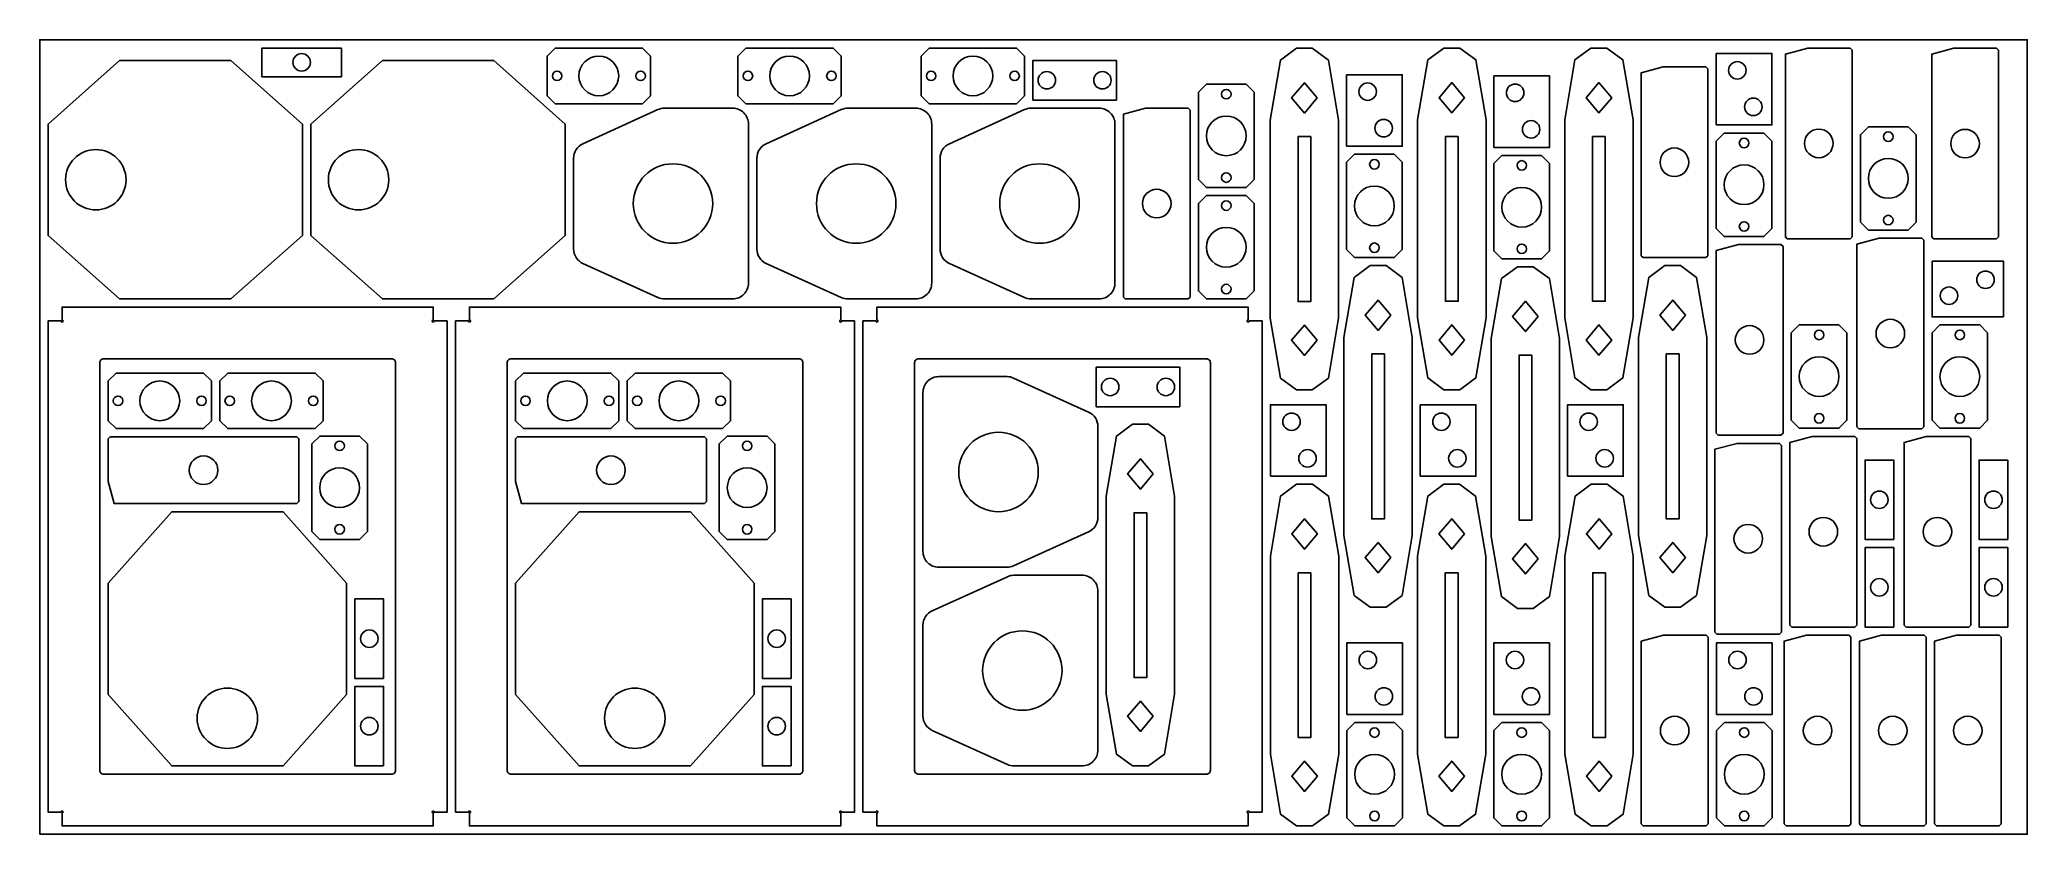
# Model space of a CAD drawing. Header units: metres. Extents: x 0 to 2500, y 0 to 1000.
import ezdxf

# ---------------------------------------------------------------- set-up
doc = ezdxf.new("R2010")
doc.units = ezdxf.units.M

msp = doc.modelspace()

# ---------------------------------------------------------------- linework, layer by layer
for points in [[(0, 0), (2500, 0), (2500, 1000), (0, 1000)], [(379.5, 989.5), (379.5, 953.5), (279.5, 953.5), (279.5, 989.5)], [(648.2, 989.5), (758.2, 989.5), (768.2, 979.5), (768.2, 929.5), (758.2, 919.5), (648.2, 919.5), (638.2, 929.5), (638.2, 979.5)], [(888.2, 989.5), (998.2, 989.5), (1008.2, 979.5), (1008.2, 929.5), (998.2, 919.5), (888.2, 919.5), (878.2, 929.5), (878.2, 979.5)], [(1118.8, 989.5), (1228.8, 989.5), (1238.8, 979.5), (1238.8, 929.5), (1228.8, 919.5), (1118.8, 919.5), (1108.8, 929.5), (1108.8, 979.5)], [(1633.7, 898.8), (1633.7, 649.7), (1620.9, 574.1), (1600.7, 559.2), (1580.8, 559.2), (1560.6, 574.1), (1547.8, 649.7), (1547.8, 898.8), (1560.6, 974.4), (1580.8, 989.2), (1600.7, 989.2), (1620.9, 974.4)], [(1819.2, 899), (1819.2, 650), (1806.4, 574.3), (1786.2, 559.5), (1766.2, 559.5), (1746.1, 574.3), (1733.2, 650), (1733.2, 899), (1746.1, 974.7), (1766.2, 989.5), (1786.2, 989.5), (1806.4, 974.7)], [(2004.2, 899), (2004.2, 650), (1991.4, 574.3), (1971.2, 559.5), (1951.2, 559.5), (1931.1, 574.3), (1918.2, 650), (1918.2, 899), (1931.1, 974.7), (1951.2, 989.5), (1971.2, 989.5), (1991.4, 974.7)], [(2108.8, 892.8), (2108.8, 982.8), (2178.8, 982.8), (2178.8, 892.8)], [(2195.8, 752), (2195.8, 982), (2223.8, 989.5), (2277.2, 989.5), (2279.8, 987), (2279.8, 752), (2277.2, 749.5), (2198.2, 749.5)], [(2379.8, 751.8), (2379.8, 981.7), (2407.8, 989.2), (2461.2, 989.2), (2463.8, 986.8), (2463.8, 751.8), (2461.2, 749.2), (2382.2, 749.2)], [(10.5, 753.8), (10.5, 893.8), (100.5, 973.8), (240.5, 973.8), (330.5, 893.8), (330.5, 753.8), (240.5, 673.8), (100.5, 673.8)], [(341, 753.8), (341, 893.8), (431, 973.8), (571, 973.8), (661, 893.8), (661, 753.8), (571, 673.8), (431, 673.8)], [(1354.2, 924), (1249.2, 924), (1249.2, 974), (1354.2, 974)], [(1643.8, 866), (1643.8, 956), (1713.8, 956), (1713.8, 866)], [(1829.2, 864.5), (1829.2, 954.5), (1899.2, 954.5), (1899.2, 864.5)], [(2014.2, 728.2), (2014.2, 958.2), (2042.2, 965.8), (2095.8, 965.8), (2098.2, 963.2), (2098.2, 728.2), (2095.8, 725.8), (2016.8, 725.8)], [(1527.5, 934), (1527.5, 824), (1517.5, 814), (1467.5, 814), (1457.5, 824), (1457.5, 934), (1467.5, 944), (1517.5, 944)], [(1606.8, 926.7), (1590.8, 945.9), (1574.7, 926.7), (1590.8, 907.6)], [(1792.3, 927), (1776.2, 946.1), (1760.2, 927), (1776.2, 907.8)], [(1977.3, 927), (1961.2, 946.1), (1945.2, 927), (1961.2, 907.8)], [(1363, 676.2), (1363, 906.2), (1391, 913.8), (1444.5, 913.8), (1447, 911.2), (1447, 676.2), (1444.5, 673.8), (1365.5, 673.8)], [(1598.7, 878), (1582.8, 878), (1582.8, 670.5), (1598.7, 670.5)], [(1784.2, 878.2), (1768.2, 878.2), (1768.2, 670.8), (1784.2, 670.8)], [(1969.2, 878.2), (1953.2, 878.2), (1953.2, 670.8), (1969.2, 670.8)], [(2178.8, 872.5), (2178.8, 762.5), (2168.8, 752.5), (2118.8, 752.5), (2108.8, 762.5), (2108.8, 872.5), (2118.8, 882.5), (2168.8, 882.5)], [(2360.2, 880.5), (2360.2, 770.5), (2350.2, 760.5), (2300.2, 760.5), (2290.2, 770.5), (2290.2, 880.5), (2300.2, 890.5), (2350.2, 890.5)], [(1713.8, 845.8), (1713.8, 735.8), (1703.8, 725.8), (1653.8, 725.8), (1643.8, 735.8), (1643.8, 845.8), (1653.8, 855.8), (1703.8, 855.8)], [(1899.2, 844.2), (1899.2, 734.2), (1889.2, 724.2), (1839.2, 724.2), (1829.2, 734.2), (1829.2, 844.2), (1839.2, 854.2), (1889.2, 854.2)], [(1527.5, 793.8), (1527.5, 683.8), (1517.5, 673.8), (1467.5, 673.8), (1457.5, 683.8), (1457.5, 793.8), (1467.5, 803.8), (1517.5, 803.8)], [(2285.8, 512.8), (2285.8, 742.7), (2313.8, 750.2), (2367.2, 750.2), (2369.8, 747.8), (2369.8, 512.8), (2367.2, 510.2), (2288.2, 510.2)], [(2108.8, 504.8), (2108.8, 734.7), (2136.8, 742.2), (2190.2, 742.2), (2192.8, 739.8), (2192.8, 504.8), (2190.2, 502.2), (2111.2, 502.2)], [(1726.5, 625.3), (1726.5, 376.2), (1713.6, 300.6), (1693.5, 285.8), (1673.5, 285.8), (1653.4, 300.6), (1640.5, 376.2), (1640.5, 625.3), (1653.4, 700.9), (1673.5, 715.7), (1693.5, 715.7), (1713.6, 700.9)], [(1911.7, 623.8), (1911.7, 374.7), (1898.9, 299.1), (1878.7, 284.2), (1858.8, 284.2), (1838.6, 299.1), (1825.8, 374.7), (1825.8, 623.8), (1838.6, 699.4), (1858.8, 714.2), (1878.7, 714.2), (1898.9, 699.4)], [(2097, 625.3), (2097, 376.2), (2084.1, 300.6), (2064, 285.8), (2044, 285.8), (2023.9, 300.6), (2011, 376.2), (2011, 625.3), (2023.9, 700.9), (2044, 715.7), (2064, 715.7), (2084.1, 700.9)], [(2470.2, 651.2), (2380.2, 651.2), (2380.2, 721.2), (2470.2, 721.2)], [(1699.6, 653.2), (1683.5, 672.4), (1667.4, 653.2), (1683.5, 634.1)], [(1884.8, 651.7), (1868.8, 670.9), (1852.7, 651.7), (1868.8, 632.6)], [(2070.1, 653.2), (2054, 672.4), (2037.9, 653.2), (2054, 634.1)], [(1606.8, 621.8), (1590.8, 640.9), (1574.7, 621.8), (1590.8, 602.6)], [(1792.3, 622), (1776.2, 641.2), (1760.2, 622), (1776.2, 602.9)], [(1977.3, 622), (1961.2, 641.2), (1945.2, 622), (1961.2, 602.9)], [(2273.2, 631), (2273.2, 521), (2263.2, 511), (2213.2, 511), (2203.2, 521), (2203.2, 631), (2213.2, 641), (2263.2, 641)], [(2450.2, 631), (2450.2, 521), (2440.2, 511), (2390.2, 511), (2380.2, 521), (2380.2, 631), (2390.2, 641), (2440.2, 641)], [(1691.5, 604.5), (1675.5, 604.5), (1675.5, 397), (1691.5, 397)], [(1876.7, 603), (1860.8, 603), (1860.8, 395.5), (1876.7, 395.5)], [(2062, 604.5), (2046, 604.5), (2046, 397), (2062, 397)], [(96, 580.5), (206, 580.5), (216, 570.5), (216, 520.5), (206, 510.5), (96, 510.5), (86, 520.5), (86, 570.5)], [(236.5, 580.5), (346.5, 580.5), (356.5, 570.5), (356.5, 520.5), (346.5, 510.5), (236.5, 510.5), (226.5, 520.5), (226.5, 570.5)], [(608.5, 580.5), (718.5, 580.5), (728.5, 570.5), (728.5, 520.5), (718.5, 510.5), (608.5, 510.5), (598.5, 520.5), (598.5, 570.5)], [(749, 580.5), (859, 580.5), (869, 570.5), (869, 520.5), (859, 510.5), (749, 510.5), (739, 520.5), (739, 570.5)], [(1434, 538), (1329, 538), (1329, 588), (1434, 588)], [(1548, 450.5), (1548, 540.5), (1618, 540.5), (1618, 450.5)], [(1736.5, 450.5), (1736.5, 540.5), (1806.5, 540.5), (1806.5, 450.5)], [(1921.8, 450.5), (1921.8, 540.5), (1991.8, 540.5), (1991.8, 450.5)], [(323.5, 416.2), (93.5, 416.2), (86, 444.2), (86, 497.8), (88.5, 500.2), (323.5, 500.2), (326, 497.8), (326, 418.8)], [(412.2, 491.2), (412.2, 381.2), (402.2, 371.2), (352.2, 371.2), (342.2, 381.2), (342.2, 491.2), (352.2, 501.2), (402.2, 501.2)], [(836, 416.2), (606, 416.2), (598.5, 444.2), (598.5, 497.8), (601, 500.2), (836, 500.2), (838.5, 497.8), (838.5, 418.8)], [(924.8, 491.2), (924.8, 381.2), (914.8, 371.2), (864.8, 371.2), (854.8, 381.2), (854.8, 491.2), (864.8, 501.2), (914.8, 501.2)], [(1427.5, 425.5), (1427.5, 176.5), (1414.6, 100.8), (1394.5, 86), (1374.5, 86), (1354.4, 100.8), (1341.5, 176.5), (1341.5, 425.5), (1354.4, 501.2), (1374.5, 516), (1394.5, 516), (1414.6, 501.2)], [(2201.5, 263.2), (2201.5, 493.2), (2229.5, 500.8), (2283, 500.8), (2285.5, 498.2), (2285.5, 263.2), (2283, 260.8), (2204, 260.8)], [(2345, 263.2), (2345, 493.2), (2373, 500.8), (2426.5, 500.8), (2429, 498.2), (2429, 263.2), (2426.5, 260.8), (2347.5, 260.8)], [(2107, 254.5), (2107, 484.5), (2135, 492), (2188.5, 492), (2191, 489.5), (2191, 254.5), (2188.5, 252), (2109.5, 252)], [(1400.6, 453.5), (1384.5, 472.6), (1368.4, 453.5), (1384.5, 434.3)], [(2332, 371), (2296, 371), (2296, 471), (2332, 471)], [(2475.5, 371), (2439.5, 371), (2439.5, 471), (2475.5, 471)], [(1634, 350), (1634, 101), (1621.1, 25.3), (1601, 10.5), (1581, 10.5), (1560.9, 25.3), (1548, 101), (1548, 350), (1560.9, 425.7), (1581, 440.5), (1601, 440.5), (1621.1, 425.7)], [(1819, 350), (1819, 101), (1806.1, 25.3), (1786, 10.5), (1766, 10.5), (1745.9, 25.3), (1733, 101), (1733, 350), (1745.9, 425.7), (1766, 440.5), (1786, 440.5), (1806.1, 425.7)], [(2004.5, 350), (2004.5, 101), (1991.6, 25.3), (1971.5, 10.5), (1951.5, 10.5), (1931.4, 25.3), (1918.5, 101), (1918.5, 350), (1931.4, 425.7), (1951.5, 440.5), (1971.5, 440.5), (1991.6, 425.7)], [(306, 86), (166, 86), (86, 176), (86, 316), (166, 406), (306, 406), (386, 316), (386, 176)], [(818.5, 86), (678.5, 86), (598.5, 176), (598.5, 316), (678.5, 406), (818.5, 406), (898.5, 316), (898.5, 176)], [(1392.5, 404.7), (1376.5, 404.7), (1376.5, 197.3), (1392.5, 197.3)], [(1607.1, 378), (1591, 397.1), (1574.9, 378), (1591, 358.8)], [(1792.1, 378), (1776, 397.1), (1759.9, 378), (1776, 358.8)], [(1977.6, 378), (1961.5, 397.1), (1945.4, 378), (1961.5, 358.8)], [(1699.6, 348.3), (1683.5, 367.4), (1667.4, 348.3), (1683.5, 329.1)], [(1884.8, 346.8), (1868.8, 365.9), (1852.7, 346.8), (1868.8, 327.6)], [(2070.1, 348.3), (2054, 367.4), (2037.9, 348.3), (2054, 329.1)], [(2332, 260.8), (2296, 260.8), (2296, 360.8), (2332, 360.8)], [(2475.5, 260.8), (2439.5, 260.8), (2439.5, 360.8), (2475.5, 360.8)], [(1599, 329.2), (1583, 329.2), (1583, 121.8), (1599, 121.8)], [(1784, 329.2), (1768, 329.2), (1768, 121.8), (1784, 121.8)], [(1969.5, 329.2), (1953.5, 329.2), (1953.5, 121.8), (1969.5, 121.8)], [(432.5, 196.2), (396.5, 196.2), (396.5, 296.2), (432.5, 296.2)], [(945, 196.2), (909, 196.2), (909, 296.2), (945, 296.2)], [(2014.5, 13), (2014.5, 243), (2042.5, 250.5), (2096, 250.5), (2098.5, 248), (2098.5, 13), (2096, 10.5), (2017, 10.5)], [(2194.2, 13), (2194.2, 243), (2222.2, 250.5), (2275.8, 250.5), (2278.2, 248), (2278.2, 13), (2275.8, 10.5), (2196.8, 10.5)], [(2288.8, 13), (2288.8, 243), (2316.8, 250.5), (2370.2, 250.5), (2372.8, 248), (2372.8, 13), (2370.2, 10.5), (2291.2, 10.5)], [(2383.2, 13), (2383.2, 243), (2411.2, 250.5), (2464.8, 250.5), (2467.2, 248), (2467.2, 13), (2464.8, 10.5), (2385.8, 10.5)], [(1644, 150.8), (1644, 240.8), (1714, 240.8), (1714, 150.8)], [(1829, 150.8), (1829, 240.8), (1899, 240.8), (1899, 150.8)], [(2109, 150.8), (2109, 240.8), (2179, 240.8), (2179, 150.8)], [(432.5, 86), (396.5, 86), (396.5, 186), (432.5, 186)], [(945, 86), (909, 86), (909, 186), (945, 186)], [(1400.6, 148.5), (1384.5, 167.7), (1368.4, 148.5), (1384.5, 129.4)], [(1714, 130.5), (1714, 20.5), (1704, 10.5), (1654, 10.5), (1644, 20.5), (1644, 130.5), (1654, 140.5), (1704, 140.5)], [(1899, 130.5), (1899, 20.5), (1889, 10.5), (1839, 10.5), (1829, 20.5), (1829, 130.5), (1839, 140.5), (1889, 140.5)], [(2179, 130.5), (2179, 20.5), (2169, 10.5), (2119, 10.5), (2109, 20.5), (2109, 130.5), (2119, 140.5), (2169, 140.5)], [(1607.1, 73), (1591, 92.2), (1574.9, 73), (1591, 53.9)], [(1792.1, 73), (1776, 92.2), (1759.9, 73), (1776, 53.9)], [(1977.6, 73), (1961.5, 92.2), (1945.4, 73), (1961.5, 53.9)]]:
    msp.add_lwpolyline(points, close=True)
for points in [[(340.5, 971.5, 1), (318.5, 971.5, 1)], [(728.2, 954.5, 1), (678.2, 954.5, 1)], [(968.2, 954.5, 1), (918.2, 954.5, 1)], [(1198.8, 954.5, 1), (1148.8, 954.5, 1)], [(656.8, 954.5, 1), (644.8, 954.5, 1)], [(761.8, 954.5, 1), (749.8, 954.5, 1)], [(896.8, 954.5, 1), (884.8, 954.5, 1)], [(1001.8, 954.5, 1), (989.8, 954.5, 1)], [(1127.2, 954.5, 1), (1115.2, 954.5, 1)], [(1232.2, 954.5, 1), (1220.2, 954.5, 1)], [(1277.8, 949, 1), (1255.8, 949, 1)], [(1347.7, 949, 1), (1325.7, 949, 1)], [(2135.3, 950.4, 1), (2135.3, 972.4, 1)], [(1492.5, 925.5, 1), (1492.5, 937.5, 1)], [(1670.3, 923.7, 1), (1670.3, 945.7, 1)], [(1855.8, 922.2, 1), (1855.8, 944.2, 1)], [(2155.4, 904.5, 1), (2155.4, 926.5, 1)], [(671.5, 736.6), (671.5, 850.9, -0.294108), (683.2, 869.1), (777.6, 912, -0.107063), (785.8, 913.8), (871.5, 913.8, -0.414214), (891.5, 893.8), (891.5, 693.8, -0.414214), (871.5, 673.8), (785.8, 673.8, -0.107063), (777.6, 675.5), (683.2, 718.4, -0.294108)], [(902, 736.6), (902, 850.9, -0.294108), (913.7, 869.1), (1008.1, 912, -0.107063), (1016.3, 913.8), (1102, 913.8, -0.414214), (1122, 893.8), (1122, 693.8, -0.414214), (1102, 673.8), (1016.3, 673.8, -0.107063), (1008.1, 675.5), (913.7, 718.4, -0.294108)], [(1132.5, 736.6), (1132.5, 850.9, -0.294108), (1144.2, 869.1), (1238.6, 912, -0.107063), (1246.8, 913.8), (1332.5, 913.8, -0.414214), (1352.5, 893.8), (1352.5, 693.8, -0.414214), (1332.5, 673.8), (1246.8, 673.8, -0.107063), (1238.6, 675.5), (1144.2, 718.4, -0.294108)], [(1492.5, 854, 1), (1492.5, 904, 1)], [(1690.4, 877.7, 1), (1690.4, 899.7, 1)], [(1875.9, 876.2, 1), (1875.9, 898.2, 1)], [(2143.8, 864, 1), (2143.8, 876, 1)], [(2237.8, 851.5, 1), (2237.8, 887.5, 1)], [(2325.2, 872, 1), (2325.2, 884, 1)], [(2421.8, 851.2, 1), (2421.8, 887.2, 1)], [(70.5, 785.8, 1), (70.5, 861.8, 1)], [(401, 785.8, 1), (401, 861.8, 1)], [(2056.2, 827.8, 1), (2056.2, 863.8, 1)], [(2325.2, 800.5, 1), (2325.2, 850.5, 1)], [(796.5, 743.8, 1), (796.5, 843.8, 1)], [(1027, 743.8, 1), (1027, 843.8, 1)], [(1257.5, 743.8, 1), (1257.5, 843.8, 1)], [(1492.5, 820.5, 1), (1492.5, 832.5, 1)], [(1678.8, 837.2, 1), (1678.8, 849.2, 1)], [(1864.2, 835.8, 1), (1864.2, 847.8, 1)], [(2143.8, 792.5, 1), (2143.8, 842.5, 1)], [(1405, 775.8, 1), (1405, 811.8, 1)], [(1678.8, 765.8, 1), (1678.8, 815.8, 1)], [(1864.2, 764.2, 1), (1864.2, 814.2, 1)], [(1492.5, 785.2, 1), (1492.5, 797.2, 1)], [(2325.2, 767, 1), (2325.2, 779, 1)], [(1492.5, 713.8, 1), (1492.5, 763.8, 1)], [(2143.8, 759, 1), (2143.8, 771, 1)], [(1678.8, 732.2, 1), (1678.8, 744.2, 1)], [(1864.2, 730.8, 1), (1864.2, 742.8, 1)], [(2458.5, 697.9, 1), (2436.5, 697.9, 1)], [(1492.5, 680.2, 1), (1492.5, 692.2, 1)], [(2412.6, 677.8, 1), (2390.6, 677.8, 1)], [(512.5, 646), (512.5, 28), (496.3, 28, 2.414214), (495, 26.7), (495, 10.5), (28, 10.5), (28, 26.7, 2.414214), (26.7, 28), (10.5, 28), (10.5, 646), (26.7, 646, 2.414214), (28, 647.3), (28, 663.5), (495, 663.5), (495, 647.3, 2.414214), (496.3, 646)], [(1025, 646), (1025, 28), (1008.8, 28, 2.414214), (1007.5, 26.7), (1007.5, 10.5), (540.5, 10.5), (540.5, 26.7, 2.414214), (539.2, 28), (523, 28), (523, 646), (539.2, 646, 2.414214), (540.5, 647.3), (540.5, 663.5), (1007.5, 663.5), (1007.5, 647.3, 2.414214), (1008.8, 646)], [(1537.5, 646), (1537.5, 28), (1521.3, 28, 2.414214), (1520, 26.7), (1520, 10.5), (1053, 10.5), (1053, 26.7, 2.414214), (1051.7, 28), (1035.5, 28), (1035.5, 646), (1051.7, 646, 2.414214), (1053, 647.3), (1053, 663.5), (1520, 663.5), (1520, 647.3, 2.414214), (1521.3, 646)], [(2150.8, 604.2, 1), (2150.8, 640.2, 1)], [(2238.2, 622.5, 1), (2238.2, 634.5, 1)], [(2327.8, 612.2, 1), (2327.8, 648.2, 1)], [(2415.2, 622.5, 1), (2415.2, 634.5, 1)], [(2238.2, 551, 1), (2238.2, 601, 1)], [(2415.2, 551, 1), (2415.2, 601, 1)], [(75.5, 80.5, 0.414214), (80.5, 75.5), (442.5, 75.5, 0.414214), (447.5, 80.5), (447.5, 593.5, 0.414214), (442.5, 598.5), (80.5, 598.5, 0.414214), (75.5, 593.5)], [(588, 80.5, 0.414214), (593, 75.5), (955, 75.5, 0.414214), (960, 80.5), (960, 593.5, 0.414214), (955, 598.5), (593, 598.5, 0.414214), (588, 593.5)], [(1100.5, 80.5, 0.414214), (1105.5, 75.5), (1467.5, 75.5, 0.414214), (1472.5, 80.5), (1472.5, 593.5, 0.414214), (1467.5, 598.5), (1105.5, 598.5, 0.414214), (1100.5, 593.5)], [(1331, 513.1), (1331, 398.9, -0.294108), (1319.3, 380.7), (1224.9, 337.8, -0.107063), (1216.7, 336), (1131, 336, -0.414214), (1111, 356), (1111, 556, -0.414214), (1131, 576), (1216.7, 576, -0.107063), (1224.9, 574.2), (1319.3, 531.3, -0.294108)], [(104.5, 545.5, 1), (92.5, 545.5, 1)], [(176, 545.5, 1), (126, 545.5, 1)], [(209.5, 545.5, 1), (197.5, 545.5, 1)], [(245, 545.5, 1), (233, 545.5, 1)], [(316.5, 545.5, 1), (266.5, 545.5, 1)], [(350, 545.5, 1), (338, 545.5, 1)], [(617, 545.5, 1), (605, 545.5, 1)], [(688.5, 545.5, 1), (638.5, 545.5, 1)], [(722, 545.5, 1), (710, 545.5, 1)], [(757.5, 545.5, 1), (745.5, 545.5, 1)], [(829, 545.5, 1), (779, 545.5, 1)], [(862.5, 545.5, 1), (850.5, 545.5, 1)], [(1357.5, 563, 1), (1335.5, 563, 1)], [(1427.5, 563, 1), (1405.5, 563, 1)], [(1574.6, 508.2, 1), (1574.6, 530.2, 1)], [(1763.1, 508.2, 1), (1763.1, 530.2, 1)], [(1948.3, 508.2, 1), (1948.3, 530.2, 1)], [(2238.2, 517.5, 1), (2238.2, 529.5, 1)], [(2415.2, 517.5, 1), (2415.2, 529.5, 1)], [(1206, 506, 1), (1206, 406, 1)], [(224, 458.2, 1), (188, 458.2, 1)], [(377.2, 482.8, 1), (377.2, 494.8, 1)], [(736.5, 458.2, 1), (700.5, 458.2, 1)], [(889.8, 482.8, 1), (889.8, 494.8, 1)], [(1594.7, 462.2, 1), (1594.7, 484.2, 1)], [(1783.2, 462.2, 1), (1783.2, 484.2, 1)], [(1968.4, 462.2, 1), (1968.4, 484.2, 1)], [(377.2, 411.2, 1), (377.2, 461.2, 1)], [(889.8, 411.2, 1), (889.8, 461.2, 1)], [(2314, 410, 1), (2314, 432, 1)], [(2457.5, 410, 1), (2457.5, 432, 1)], [(377.2, 377.8, 1), (377.2, 389.8, 1)], [(889.8, 377.8, 1), (889.8, 389.8, 1)], [(2149, 354, 1), (2149, 390, 1)], [(2243.5, 362.8, 1), (2243.5, 398.8, 1)], [(2387, 362.8, 1), (2387, 398.8, 1)], [(1111, 148.9), (1111, 263.1, -0.294108), (1122.7, 281.3), (1217.1, 324.2, -0.107063), (1225.3, 326), (1311, 326, -0.414214), (1331, 306), (1331, 106, -0.414214), (1311, 86), (1225.3, 86, -0.107063), (1217.1, 87.8), (1122.7, 130.7, -0.294108)], [(2314, 299.8, 1), (2314, 321.8, 1)], [(2457.5, 299.8, 1), (2457.5, 321.8, 1)], [(414.5, 235.2, 1), (414.5, 257.2, 1)], [(927, 235.2, 1), (927, 257.2, 1)], [(1236, 156, 1), (1236, 256, 1)], [(1670.6, 208.4, 1), (1670.6, 230.4, 1)], [(1855.6, 208.4, 1), (1855.6, 230.4, 1)], [(2135.6, 208.4, 1), (2135.6, 230.4, 1)], [(274, 146, 1), (198, 146, 1)], [(786.5, 146, 1), (710.5, 146, 1)], [(1690.7, 162.5, 1), (1690.7, 184.5, 1)], [(1875.7, 162.5, 1), (1875.7, 184.5, 1)], [(2155.7, 162.5, 1), (2155.7, 184.5, 1)], [(414.5, 125, 1), (414.5, 147, 1)], [(927, 125, 1), (927, 147, 1)], [(1679, 122, 1), (1679, 134, 1)], [(1864, 122, 1), (1864, 134, 1)], [(2056.5, 112.5, 1), (2056.5, 148.5, 1)], [(2144, 122, 1), (2144, 134, 1)], [(2236.2, 112.5, 1), (2236.2, 148.5, 1)], [(2330.8, 112.5, 1), (2330.8, 148.5, 1)], [(2425.2, 112.5, 1), (2425.2, 148.5, 1)], [(1679, 50.5, 1), (1679, 100.5, 1)], [(1864, 50.5, 1), (1864, 100.5, 1)], [(2144, 50.5, 1), (2144, 100.5, 1)], [(1679, 17, 1), (1679, 29, 1)], [(1864, 17, 1), (1864, 29, 1)], [(2144, 17, 1), (2144, 29, 1)]]:
    msp.add_lwpolyline(points, format="xyb", close=True)

doc.saveas('drawing.dxf')
